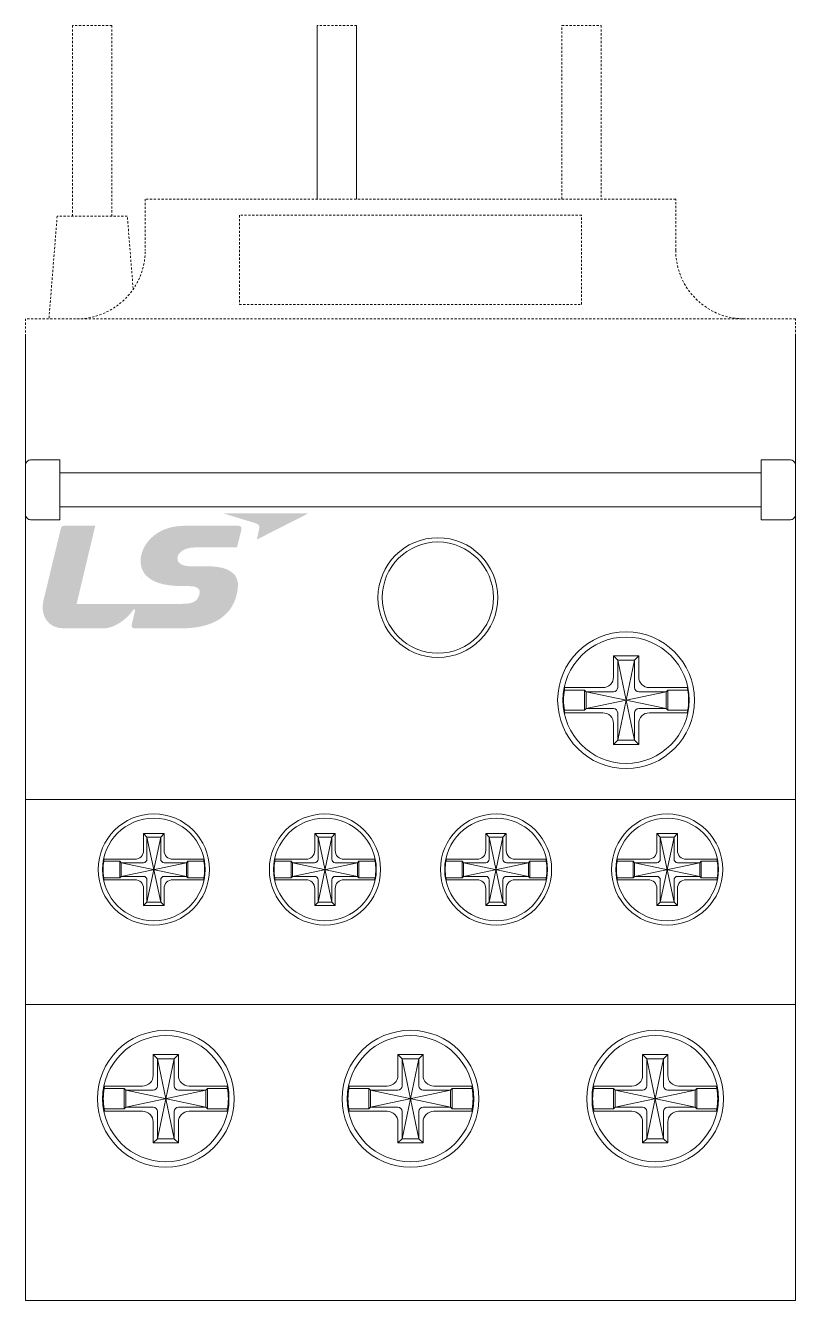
# Model space of a CAD drawing. Header units: millimetres. Extents: x 0 to 45, y 0 to 74.6.
import ezdxf

# ---------------------------------------------------------------- set-up
doc = ezdxf.new("R2010")
doc.units = ezdxf.units.MM
doc.linetypes.add('HIDDEN', pattern=[0.375, 0.25, -0.125])
doc.styles.add('WD_IEC', font='isocp2.shx')

# ---------------------------------------------------------------- blocks, each defined once
blk = doc.blocks.new('Logo LS')
h = blk.add_hatch(color=10)
edge = h.paths.add_edge_path()
edge.add_spline(control_points=[(10.5597, 6.7227), (10.5597, 6.7227), (15.5292, 6.7227), (15.5292, 6.7227), (15.5292, 6.7227), (12.5227, 5.194), (12.5227, 5.194), (12.5227, 5.194), (12.6282, 5.6846), (12.6608, 5.831), (12.6957, 5.9856), (12.6412, 6.0887), (12.451, 6.1474), (12.2549, 6.2072), (10.5597, 6.7227), (10.5597, 6.7227)], knot_values=[0, 0, 0, 0, 1, 1, 1, 2, 2, 2, 3, 3, 3, 4, 4, 4, 5, 5, 5, 5], degree=3, periodic=0)
h = blk.add_hatch(color=152)
edge = h.paths.add_edge_path()
edge.add_spline(control_points=[(8.564, 2.4685), (8.9563, 2.4685), (9.1808, 2.3695), (9.1808, 2.1071), (9.1808, 1.9364), (9.0647, 1.7112), (8.9598, 1.6289), (8.7187, 1.4434), (8.5071, 1.4239), (7.3804, 1.4239), (7.3804, 1.4239), (1.9845, 1.4239), (1.9845, 1.4239), (1.9845, 1.4239), (3.0765, 6), (3.0765, 6), (3.0765, 6), (1.2699, 6), (1.2699, 6), (1.1455, 6), (1.099, 5.9656), (1.0613, 5.8181), (1.0613, 5.8181), (0.0442, 1.6058), (0.0442, 1.6058), (-0.1471, 0.7691), (0.2857, 0), (1.2486, 0), (2.2111, 0), (2.7619, 0), (3.5799, 0), (4.1541, 0), (4.8861, 0.4936), (5.2879, 1.0618), (5.3385, 1.1329), (5.4271, 1.146), (5.3916, 0.9943), (5.3208, 0.6944), (5.236, 0.3324), (5.2144, 0.2429), (5.1738, 0.067), (5.266, 0), (5.3495, 0), (5.3495, 0), (7.4326, 0), (8.0953, 0), (10.4251, 0), (11.3139, 1.1151), (11.4147, 2.4436), (11.4656, 3.1179), (10.9845, 3.6322), (9.6483, 3.6322), (9.6483, 3.6322), (8.9865, 3.6322), (8.6221, 3.6322), (8.2547, 3.6322), (7.8802, 3.7638), (7.8802, 4.0914), (7.8802, 4.4268), (8.308, 4.7296), (8.8585, 4.7296), (8.8585, 4.7296), (11.3596, 4.7296), (11.3596, 4.7296), (11.3596, 4.7296), (11.5587, 5.5206), (11.6019, 5.7037), (11.6558, 5.9342), (11.5877, 6), (11.4182, 6), (11.4182, 6), (8.3288, 6), (8.3288, 6), (6.5328, 6), (5.7269, 4.8013), (5.7269, 3.9445), (5.7269, 3.0871), (6.4178, 2.4697), (8.1984, 2.4697), (8.1984, 2.4697), (8.564, 2.4685), (8.564, 2.4685)], knot_values=[0, 0, 0, 0, 1, 1, 1, 2, 2, 2, 3, 3, 3, 4, 4, 4, 5, 5, 5, 6, 6, 6, 7, 7, 7, 8, 8, 8, 9, 9, 9, 10, 10, 10, 11, 11, 11, 12, 12, 12, 13, 13, 13, 14, 14, 14, 15, 15, 15, 16, 16, 16, 17, 17, 17, 18, 18, 18, 19, 19, 19, 20, 20, 20, 21, 21, 21, 22, 22, 22, 23, 23, 23, 24, 24, 24, 25, 25, 25, 26, 26, 26, 27, 27, 27, 27], degree=3, periodic=0)
at = {"layer": 'Defpoints', "color": 2, "linetype": 'ByBlock', "lineweight": 9}
blk.add_line((5.7544, 3), (5.7544, 3), dxfattribs=at)
blk = doc.blocks.new('Vis MC LS')
at = {"color": 8, "linetype": 'ByBlock', "lineweight": 9, "ltscale": 0.25}
for points in [[(1.9, 0.4), (1.98, 0.48), (2.93, 0.48, 0.010278), (2.907, 0.6), (1.105, 0.6, -0.421433), (0.6, 1.105), (0.6, 2.1), (0, 2.1), (-0.6, 2.1), (-0.6, 1.105, -0.421433), (-1.105, 0.6), (-2.907, 0.6, 0.010278), (-2.93, 0.48), (-1.98, 0.48), (-1.9, 0.4), (-1.9, 0), (-1.9, -0.4), (-1.98, -0.48), (-2.93, -0.48, 0.010278), (-2.907, -0.6), (-1.105, -0.6, -0.421433), (-0.6, -1.105), (-0.6, -2.1), (0, -2.1), (0.6, -2.1), (0.6, -1.105, -0.421433), (1.105, -0.6), (2.907, -0.6, 0.010278), (2.93, -0.48), (1.98, -0.48), (1.9, -0.4), (1.9, 0)], [(1.9, 0), (1.9, 0.4), (0.602, 0.4, -0.396442), (0.4, 0.602), (0.4, 1.9), (-0.4, 1.9), (-0.4, 0.602, -0.396442), (-0.602, 0.4), (-1.9, 0.4), (-1.9, 0), (-1.9, -0.4), (-0.602, -0.4, -0.396442), (-0.4, -0.602), (-0.4, -1.9), (0.4, -1.9), (0.4, -0.602, -0.396442), (0.602, -0.4), (1.9, -0.4)], [(-1.98, 0.48), (-2.93, 0.48, 0.040624), (-2.969, 0, 0.040624), (-2.93, -0.48), (-1.98, -0.48)], [(2.93, 0.48), (1.98, 0.48), (1.98, -0.48), (2.93, -0.48, 0.040624), (2.969, 0, 0.040624)]]:
    blk.add_lwpolyline(points, format="xyb", close=True, dxfattribs=at)
for points in [[(-0.6, 2.1), (-0.4, 1.9), (0.4, -1.9), (0.6, -2.1), (-0.6, -2.1), (-0.4, -1.9), (0.4, 1.9), (0.6, 2.1), (-0.6, 2.1)], [(-1.98, 0.48), (-1.9, 0.4), (1.9, -0.4), (1.98, -0.48), (1.98, 0.48), (1.9, 0.4), (-1.9, -0.4), (-1.98, -0.48), (-1.98, 0.48)]]:
    blk.add_lwpolyline(points, dxfattribs=at)
for radius in [3.25, 3]:
    blk.add_circle((0, 0), radius, dxfattribs=at)
blk = doc.blocks.new('OLR MT-32')
at = {"color": 250, "linetype": 'HIDDEN', "lineweight": 9, "ltscale": 0.5}
for points in [[(5.05, 7), (5.05, 18.15), (2.75, 18.15), (2.75, 7)], [(19.35, 18.15), (19.35, 8), (19.35, 18.15), (17.05, 18.15), (17.05, 8), (17.05, 18.15)], [(31.35, 8), (31.35, 18.15), (33.65, 18.15), (33.65, 8)], [(6.289, 2.763), (5.95, 7), (1.85, 7), (1.37, 1)], [(45, 0), (45, 1), (0, 1), (0, 0)]]:
    blk.add_lwpolyline(points, dxfattribs=at)
blk.add_lwpolyline([(42, 1, -0.414214), (38, 5), (38, 8), (7, 8), (7, 5, -0.414214), (3, 1)], format="xyb", dxfattribs=at)
blk.add_lwpolyline([(12.5, 1.843), (32.5, 1.843), (32.5, 7.053), (12.5, 7.053)], close=True, dxfattribs=at)
at = {"color": 0, "linetype": 'ByBlock', "lineweight": 18}
blk.add_lwpolyline([(0, 0), (0, -56.4), (45, -56.4), (45, 0)], dxfattribs=at)
for points in [[(0.3, -10.75), (2, -10.75), (2, -7.25), (0.3, -7.25, 0.414214), (0, -7.55), (0, -10.45, 0.414214)], [(44.7, -10.75), (43, -10.75), (43, -7.25), (44.7, -7.25, -0.414214), (45, -7.55), (45, -10.45, -0.414214)]]:
    blk.add_lwpolyline(points, format="xyb", close=True, dxfattribs=at)
for points in [[(2, -10), (43, -10), (43, -8), (2, -8)], [(0, -39.1), (45, -39.1), (45, -27.1), (0, -27.1)]]:
    blk.add_lwpolyline(points, close=True, dxfattribs=at)
at = {"color": 8, "linetype": 'ByBlock', "lineweight": 9}
for radius in [3.5, 3.25]:
    blk.add_circle((24.1, -15.3), radius, dxfattribs=at)
at = {"color": 0, "linetype": 'ByBlock', "lineweight": 18}
blk.add_blockref('Logo LS', (1, -17.1), dxfattribs=at)
at = {"lineweight": 9, "xscale": 1.230769230769226, "yscale": 1.230769230769226, "zscale": 1.230769230769226}
for p in [(35.1, -21.3), (8.2, -44.6), (22.5, -44.6), (36.8, -44.6)]:
    blk.add_blockref('Vis MC LS', p, dxfattribs=at)
at = {"lineweight": 9}
for p in [(7.5, -31.2), (17.5, -31.2), (27.5, -31.2), (37.5, -31.2)]:
    blk.add_blockref('Vis MC LS', p, dxfattribs=at)
at = {"color": 1, "linetype": 'ByBlock', "lineweight": 18, "style": 'WD_IEC', "width": 0.5, "flags": 12}
blk.add_attdef('TYPE', (1, -25.1), '', height=4, dxfattribs=at)

msp = doc.modelspace()

# ---------------------------------------------------------------- block references
msp.add_blockref('OLR MT-32', (0, 56.4))

doc.saveas('drawing.dxf')
